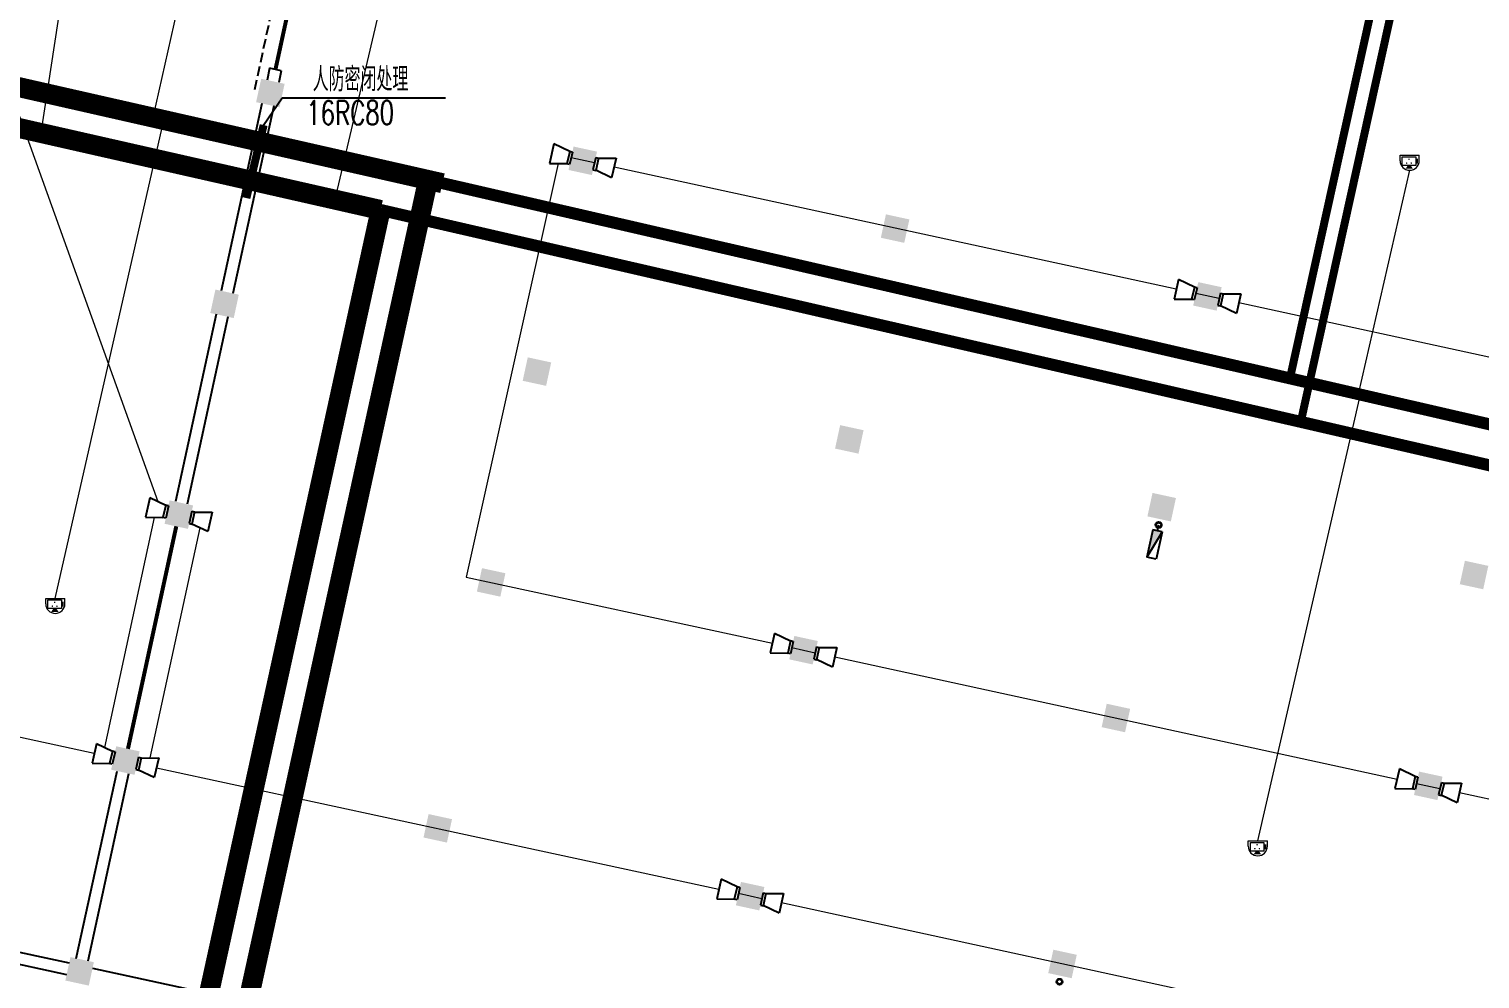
# Model space of a CAD drawing. Extents: x 791398 to 2325386, y -987887 to -518217.
# Drawn here: x 1526643 to 1562957, y -722945 to -699165 of the extents above; entities that cross this region are included whole.
import ezdxf
from ezdxf.enums import TextEntityAlignment as Align

# ---------------------------------------------------------------- set-up
doc = ezdxf.new("R2010")
doc.units = 0
doc.header["$LTSCALE"] = 1000
doc.header["$MEASUREMENT"] = 0
for name, pattern in [('BORDER', [1.75, 0.5, -0.25, 0.5, -0.25, 0, -0.25]), ('DASH', [0.35, 0.25, -0.1]), ('DASHEDX2', [1.5, 1, -0.5])]:
    doc.linetypes.add(name, pattern=pattern)
for name, color, linetype in [('COLUMN', 252, 'Continuous'), ('JPS-X', 1, 'BORDER'), ('JPS-XHS', 7, 'Continuous'), ('RD-equip', 3, 'Continuous'), ('RD-text', 4, 'Continuous'), ('WALL', 8, 'Continuous'), ('WINDOW', 8, 'Continuous'), ('ZS封堵', 40, 'Continuous')]:
    doc.layers.add(name, color=color, linetype=linetype)
doc.layers.add('RD-line', color=2, linetype='Continuous', lineweight=0)
doc.styles.add('_TEL_DIM', font='SIMPLEX', dxfattribs={"width": 0.8, "height": 3.5, "bigfont": 'HZTXT'})
doc.styles.add('FS2', font='tjromans.shx', dxfattribs={"width": 0.8, "bigfont": 'tjhztxt.shx'})
doc.linetypes.add('BRA', pattern='A,2.8,-0.1,["B",_TEL_DIM,S=0.07,R=0,X=0,Y=-0.12],-0.25', length=3.15)
doc.linetypes.add('CCTV', pattern='A,2.8,-0.1,["V",_TEL_DIM,S=0.07,R=0,X=0,Y=-0.12],-0.25', length=3.15)
doc.linetypes.add('TD', pattern='A,2.8,-0.1,["C",_TEL_DIM,S=0.07,R=0,X=0,Y=-0.12],-0.25', length=3.15)

# ---------------------------------------------------------------- blocks, each defined once
blk = doc.blocks.new('FF')
at = {"linetype": 'Continuous'}
for radius in [75, 60]:
    blk.add_circle((0, 0), radius, dxfattribs=at)
blk = doc.blocks.new('DXHS')
at = {"layer": 'JPS-XHS'}
blk.add_hatch(color=256, dxfattribs=at).paths.add_polyline_path([(-350, 240), (-350, 0), (350, 0)])
at = {"layer": 'JPS-XHS', "linetype": 'Continuous'}
for p, q in [((-350, 240), (-350, 0)), ((-350, 240), (350, 240)), ((-350, 0), (350, 0)), ((350, 240), (350, 0))]:
    blk.add_line(p, q, dxfattribs=at)
at = {"layer": 'JPS-XHS'}
blk.add_line((-350, 240), (350, 0), dxfattribs=at)
blk = doc.blocks.new('xxhhsss')
at = {"layer": 'JPS-X', "const_width": 50}
blk.add_lwpolyline([(89724, -13393), (89756, -13246)], dxfattribs=at)
at = {"layer": 'JPS-X', "rotation": 257.7513756366785}
for p in [(89756, -13246), (87274, -24680)]:
    blk.add_blockref('FF', p, dxfattribs=at)
at = {"layer": 'JPS-XHS', "rotation": 257.7513756366785}
blk.add_blockref('DXHS', (89533, -13710), dxfattribs=at)
blk = doc.blocks.new('_FZH')
blk.add_solid([(-0.5, -0.5), (0.5, -0.5), (-0.5, 0.5), (0.5, 0.5)])
blk = doc.blocks.new('dadadadadadadad')
at = {"layer": 'RD-equip'}
for p, q in [((-157, 0), (-157, -70)), ((-157, 0), (157, 0)), ((157, 0), (157, -70)), ((-154, -70), (-253, -500)), ((-157, -70), (157, -70)), ((248, -500), (155, -70)), ((-253, -500), (248, -500))]:
    blk.add_line(p, q, dxfattribs=at)
blk = doc.blocks.new('PCY07')
at = {"color": 0, "lineweight": -2}
for p, q in [((-321, 0), (-321, 182)), ((-321, 182), (321, 182)), ((-249, -161), (-249, 129)), ((-249, 129), (205, 129)), ((205, 129), (205, -161)), ((321, 0), (321, 182)), ((205, -161), (-249, -161))]:
    blk.add_line(p, q, dxfattribs=at)
at = {"color": 0, "lineweight": -2, "const_width": 25}
for points in [[(-34, 48, 1), (-9, 48, 1)], [(-111, -81, 1), (-86, -81, 1)], [(67, -81, -1), (42, -81, -1)]]:
    blk.add_lwpolyline(points, format="xyb", close=True, dxfattribs=at)
at = {"color": 0, "lineweight": -2, "const_width": 80}
blk.add_lwpolyline([(245, 69), (245, -100)], dxfattribs=at)
at = {"color": 0, "lineweight": -2}
blk.add_lwpolyline([(-12, -162, 100, 250, 0), (-12, -272, 250, 250, 0)], format="xyseb", dxfattribs=at)
blk.add_arc((0, 0), 321, 180, 0, dxfattribs=at)

msp = doc.modelspace()

# ---------------------------------------------------------------- linework, layer by layer
at = {"layer": 'RD-line', "linetype": 'TD'}
for p, q in [((1538218, -686645), (1534294, -703434)), ((1528837, -689256), (1526940, -701767))]:
    msp.add_line(p, q, dxfattribs=at)
at = {"layer": 'RD-line', "linetype": 'CCTV'}
for p, q in [((1530695, -697165), (1529739, -701380)), ((1527300, -713417), (1530017, -701443)), ((1561197, -702701), (1559906, -708303)), ((1557396, -719486), (1559969, -708317))]:
    msp.add_line(p, q, dxfattribs=at)
at = {"layer": 'RD-line', "linetype": 'BRA', "ltscale": 0.8}
for p, q in [((1525645, -699249), (1529866, -710995)), ((1539885, -702533), (1537585, -712889)), ((1540796, -702519), (1540209, -702392)), ((1555356, -705680), (1541285, -702626)), ((1556432, -705914), (1555845, -705787)), ((1570992, -709075), (1556920, -706020)), ((1529775, -711390), (1528529, -717151)), ((1530916, -711651), (1529670, -717413)), ((1537585, -712889), (1545247, -714537)), ((1528275, -717299), (1514201, -714252)), ((1545734, -714651), (1546321, -714779)), ((1546809, -714885), (1560881, -717941)), ((1561370, -718048), (1561956, -718175)), ((1562445, -718281), (1576516, -721338)), ((1544984, -720935), (1544398, -720808)), ((1559544, -724096), (1545473, -721042))]:
    msp.add_line(p, q, dxfattribs=at)
at = {"layer": 'RD-line', "color": 2}
msp.add_line((1529835, -717657), (1543911, -720694), dxfattribs=at)
at = {"layer": 'RD-line'}
for points, const_width in [([(1561454, -686480), (1563347, -686931), (1558468, -709019)], 200), ([(1497224, -688427), (1500005, -696996), (1505898, -696996), (1535442, -703695)], 500), ([(1532515, -701570), (1532083, -703397)], 200), ([(1523041, -760319), (1535442, -703695)], 500), ([(1535442, -703695), (1592073, -716738)], 300)]:
    msp.add_lwpolyline(points, dxfattribs=dict(at, const_width=const_width))
at = {"layer": 'RD-line', "linetype": 'DASHEDX2'}
for points, const_width in [([(1561338, -686966), (1562752, -687303), (1558201, -707910)], 200), ([(1498287, -688463), (1500732, -695996), (1506010, -695996), (1536990, -703025)], 500), ([(1524018, -760533), (1536630, -702943)], 500), ([(1536990, -703025), (1591800, -715649)], 300)]:
    msp.add_lwpolyline(points, dxfattribs=dict(at, const_width=const_width))
at = {"layer": 'RD-text'}
for p, q in [((1532515, -701570), (1532978, -700887)), ((1532978, -700887), (1537070, -700887))]:
    msp.add_line(p, q, dxfattribs=at)
at = {"layer": 'WALL'}
for p, q in [((1532664, -700148), (1532600, -700442)), ((1532957, -700212), (1532664, -700148)), ((1532957, -700212), (1532893, -700505)), ((1532473, -701028), (1531454, -705719)), ((1532766, -701092), (1531747, -705782)), ((1531327, -706305), (1530309, -710996)), ((1531620, -706369), (1530602, -711059)), ((1527826, -722429), (1528845, -717739)), ((1528120, -722493), (1529138, -717802)), ((1520416, -720974), (1527648, -722544)), ((1520353, -721267), (1527584, -722837)), ((1528234, -722671), (1535466, -724241))]:
    msp.add_line(p, q, dxfattribs=at)
at = {"layer": 'WINDOW', "linetype": 'DASH', "ltscale": 2, "const_width": 100}
for points in [[(1534019, -694610), (1532810, -700180)], [(1530328, -711614), (1529119, -717184)]]:
    msp.add_lwpolyline(points, dxfattribs=at)
at = {"layer": 'ZS封堵', "linetype": 'DASH'}
msp.add_lwpolyline([(1532292, -700682), (1533819, -693646)], dxfattribs=at)

# ---------------------------------------------------------------- block references
at = {"layer": 'COLUMN'}
for p, xscale, yscale, zscale, rotation in [((1532683, -700767), 599.9999999998946, 600.0000000001469, 600.0000000001469, 347.7513756325903), ((1540501, -702464), 599.9999999999193, 600.0000000000331, 600.0000000000331, 347.7513756325794), ((1548319, -704161), 599.9999999998699, 600.0000000000331, 600.0000000000331, 347.7513756326011), ((1556136, -705858), 599.9999999998946, 599.9999999999343, 599.9999999999343, 347.7513756325903), ((1531537, -706044), 600.0000000001469, 600.0000000001962, 600.0000000001962, 347.7513756325841), ((1539355, -707741), 600.0000000001221, 600.0000000000331, 600.0000000000331, 347.751375632595), ((1547173, -709438), 599.9999999998946, 599.9999999999836, 599.9999999999836, 347.7513756325903), ((1530392, -711321), 599.9999999999441, 600.0000000000824, 600.0000000000824, 347.7513756325686), ((1554991, -711135), 599.9999999999193, 600.0000000000331, 600.0000000000331, 347.7513756325794), ((1562809, -712833), 599.9999999998946, 599.9999999999193, 599.9999999999193, 347.7513756325903), ((1538209, -713018), 599.9999999999193, 599.9999999999193, 599.9999999999193, 347.7513756325794), ((1546027, -714715), 599.9999999999193, 599.9999999999193, 599.9999999999193, 347.7513756325794), ((1553845, -716412), 599.9999999999193, 600.0000000000824, 600.0000000000824, 347.7513756325794), ((1529055, -717477), 599.9999999999193, 599.9999999998699, 599.9999999998699, 347.7513756325794), ((1561663, -718110), 599.9999999999193, 599.9999999999193, 599.9999999999193, 347.7513756325794), ((1536873, -719174), 600.0000000003744, 600.0000000000331, 600.0000000000331, 347.7513756325889), ((1544691, -720872), 599.9999999999441, 600.0000000000331, 600.0000000000331, 347.7513756325686), ((1552509, -722569), 599.9999999998946, 599.9999999999193, 599.9999999999193, 347.7513756325903), ((1527909, -722754), 599.9999999999441, 599.9999999999687, 599.9999999999687, 347.7513756325686)]:
    msp.add_blockref('_FZH', p, dxfattribs=dict(at, xscale=xscale, yscale=yscale, zscale=zscale, rotation=rotation))
at = {"layer": 'JPS-XHS'}
msp.add_blockref('xxhhsss', (1465159, -698333), dxfattribs=at)
at = {"layer": 'RD-equip', "color": 3, "lineweight": 0, "xscale": 0.7475813101045787, "yscale": 0.7475813099881634, "zscale": 0.74758131}
for p in [(1561197, -702461), (1527300, -713553), (1557396, -719622)]:
    msp.add_blockref('PCY07', p, dxfattribs=at)
at = {"layer": 'RD-line', "color": 1, "rotation": 257.094697204239}
for p in [(1540208, -702400), (1555843, -705795), (1530098, -711257), (1545734, -714651), (1528762, -717414), (1561370, -718046), (1544398, -720808)]:
    msp.add_blockref('dadadadadadadad', p, dxfattribs=at)
at = {"layer": 'RD-line', "color": 1, "xscale": -1, "rotation": 77.094697204239}
for p in [(1540792, -702534), (1556428, -705929), (1530683, -711391), (1546319, -714785), (1529347, -717548), (1561955, -718180), (1544982, -720942)]:
    msp.add_blockref('dadadadadadadad', p, dxfattribs=at)

# ---------------------------------------------------------------- texts
at = {"layer": 'RD-text', "linetype": 'TD', "style": 'FS2', "width": 0.7}
for s, p in [('人防密闭处理', (1534940, -700725)), ('16RC80', (1534682, -701560))]:
    msp.add_text(s, height=600, rotation=0.1611, dxfattribs=at).set_placement(p, align=Align.CENTER)

doc.saveas('drawing.dxf')
